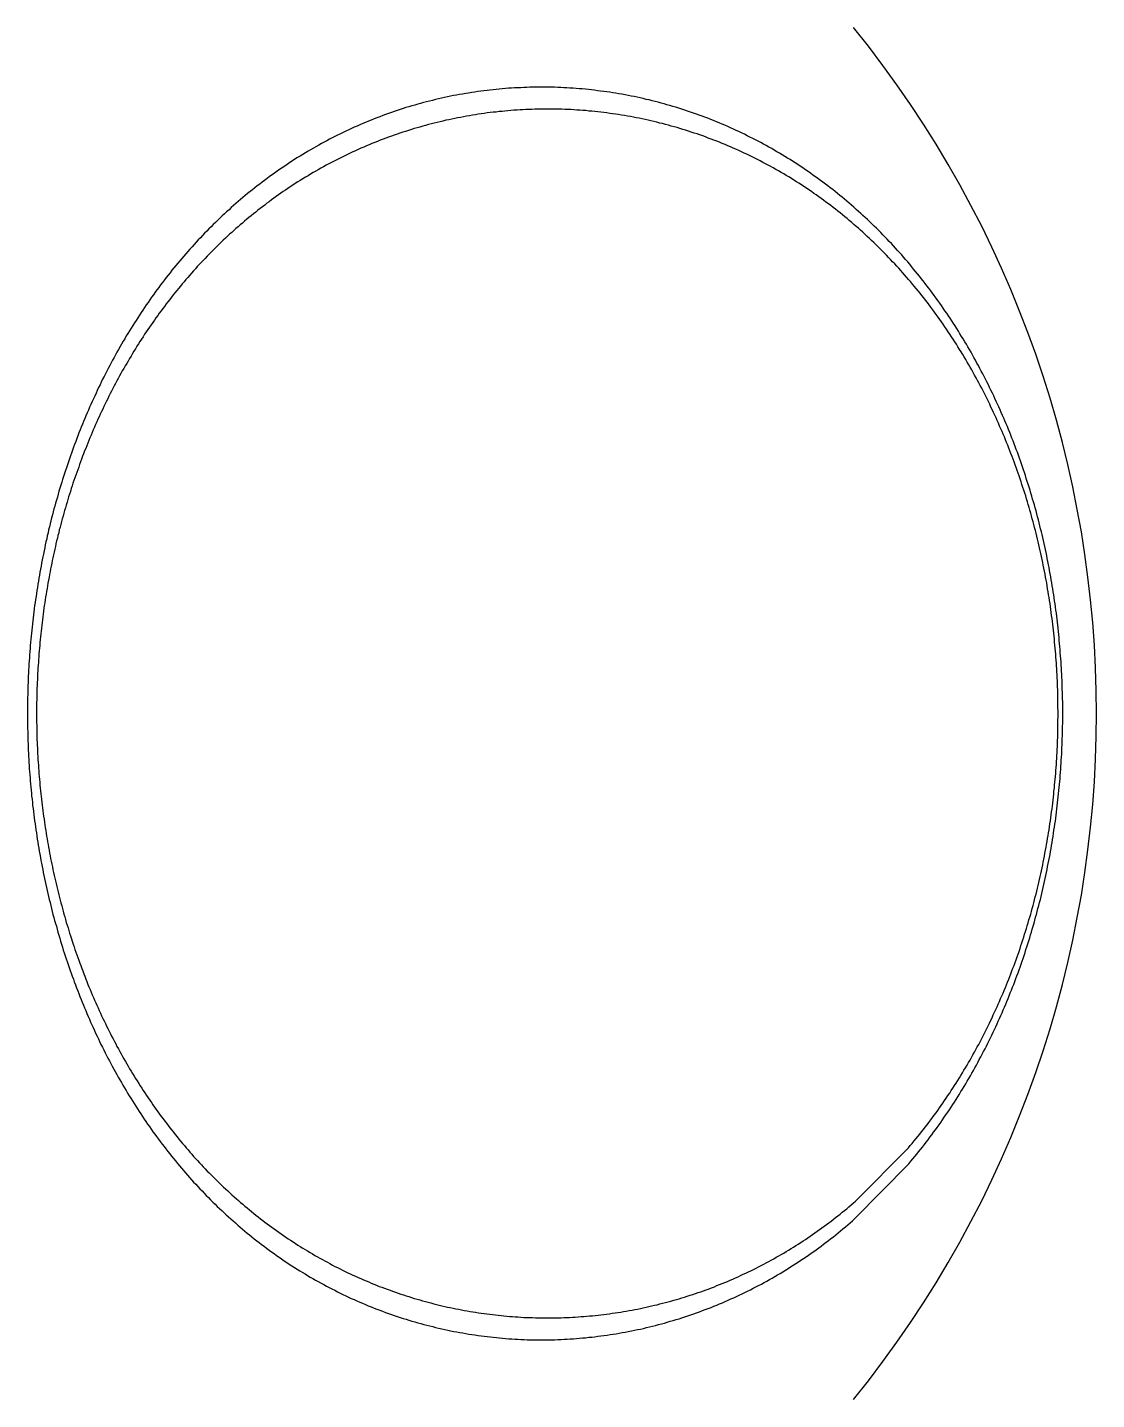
# Model space of a CAD drawing. Header units: millimetres. Extents: x 0 to 5600, y -67 to 2530.
# Drawn here: x 5238.26 to 5246.88, y 864.51 to 875.58 of the extents above; entities that cross this region are included whole.
import ezdxf

# ---------------------------------------------------------------- set-up
doc = ezdxf.new("R2010")
doc.units = ezdxf.units.MM
doc.layers.add('내부선 및 부속', color=4, linetype='Continuous')

msp = doc.modelspace()

# ---------------------------------------------------------------- linework, layer by layer
at = {"layer": '내부선 및 부속', "linetype": 'Continuous'}
for p, q in [((5244.936, 866.111), (5245.363, 866.541)), ((5244.93, 865.968), (5245.367, 866.414))]:
    msp.add_line(p, q, dxfattribs=at)
at = {"layer": '내부선 및 부속', "linetype": 'Continuous', "flags": 128}
for points in [[(5245.367, 866.414), (5245.383, 866.433), (5245.399, 866.452), (5245.415, 866.471), (5245.43, 866.49), (5245.446, 866.51), (5245.461, 866.529), (5245.477, 866.548), (5245.492, 866.568), (5245.507, 866.587), (5245.522, 866.607), (5245.537, 866.627), (5245.552, 866.647), (5245.566, 866.667), (5245.581, 866.687), (5245.595, 866.707), (5245.61, 866.727), (5245.624, 866.747), (5245.638, 866.767), (5245.652, 866.788), (5245.666, 866.808), (5245.68, 866.829), (5245.694, 866.849), (5245.708, 866.87), (5245.721, 866.89), (5245.735, 866.911), (5245.748, 866.932), (5245.761, 866.953), (5245.774, 866.974), (5245.787, 866.995), (5245.8, 867.016), (5245.813, 867.037), (5245.826, 867.059), (5245.838, 867.08), (5245.851, 867.101), (5245.863, 867.123), (5245.875, 867.144), (5245.887, 867.166), (5245.9, 867.187), (5245.911, 867.209), (5245.923, 867.231), (5245.935, 867.253), (5245.947, 867.275), (5245.958, 867.296), (5245.97, 867.318), (5245.981, 867.34), (5245.992, 867.362), (5246.003, 867.385), (5246.014, 867.407), (5246.025, 867.429), (5246.036, 867.451), (5246.047, 867.474), (5246.057, 867.496), (5246.068, 867.518), (5246.078, 867.541), (5246.088, 867.563), (5246.098, 867.586), (5246.108, 867.608), (5246.118, 867.631), (5246.128, 867.654), (5246.138, 867.677), (5246.148, 867.699), (5246.157, 867.722), (5246.167, 867.745), (5246.176, 867.768), (5246.185, 867.791), (5246.194, 867.814), (5246.203, 867.837), (5246.212, 867.86), (5246.221, 867.883), (5246.23, 867.906), (5246.238, 867.929), (5246.247, 867.953), (5246.255, 867.976), (5246.264, 867.999), (5246.272, 868.023), (5246.28, 868.046), (5246.288, 868.069), (5246.296, 868.093), (5246.304, 868.116), (5246.311, 868.14), (5246.319, 868.163), (5246.326, 868.187), (5246.334, 868.211), (5246.341, 868.234), (5246.348, 868.258), (5246.355, 868.282), (5246.362, 868.305), (5246.369, 868.329), (5246.376, 868.353), (5246.383, 868.377), (5246.389, 868.401), (5246.396, 868.424), (5246.402, 868.448), (5246.408, 868.472), (5246.415, 868.496), (5246.421, 868.52), (5246.427, 868.544), (5246.433, 868.568), (5246.438, 868.592), (5246.444, 868.616), (5246.444, 868.616), (5246.45, 868.641), (5246.455, 868.665), (5246.461, 868.689), (5246.466, 868.713), (5246.471, 868.737), (5246.476, 868.761), (5246.481, 868.786), (5246.486, 868.81), (5246.491, 868.834), (5246.496, 868.858), (5246.5, 868.883), (5246.505, 868.907), (5246.509, 868.931), (5246.513, 868.956), (5246.518, 868.98), (5246.522, 869.005), (5246.526, 869.029), (5246.53, 869.053), (5246.533, 869.078), (5246.537, 869.102), (5246.541, 869.127), (5246.544, 869.151), (5246.548, 869.176), (5246.551, 869.2), (5246.554, 869.225), (5246.557, 869.249), (5246.561, 869.274), (5246.563, 869.299), (5246.566, 869.323), (5246.569, 869.348), (5246.572, 869.372), (5246.574, 869.397), (5246.577, 869.422), (5246.579, 869.446), (5246.581, 869.471), (5246.584, 869.496), (5246.586, 869.52), (5246.588, 869.545), (5246.59, 869.569), (5246.591, 869.594), (5246.593, 869.619), (5246.595, 869.644), (5246.596, 869.668), (5246.598, 869.693), (5246.599, 869.718), (5246.6, 869.742), (5246.601, 869.767), (5246.602, 869.792), (5246.603, 869.817), (5246.604, 869.841), (5246.605, 869.866), (5246.605, 869.891), (5246.606, 869.915), (5246.606, 869.94), (5246.607, 869.965), (5246.607, 869.99), (5246.607, 870.014), (5246.607, 870.039), (5246.607, 870.064), (5246.607, 870.089), (5246.607, 870.113), (5246.607, 870.138), (5246.606, 870.163), (5246.606, 870.188), (5246.605, 870.212), (5246.604, 870.237), (5246.603, 870.262), (5246.603, 870.287), (5246.602, 870.311), (5246.601, 870.336), (5246.599, 870.361), (5246.598, 870.385), (5246.597, 870.41), (5246.595, 870.435), (5246.594, 870.46), (5246.592, 870.484), (5246.59, 870.509), (5246.588, 870.534), (5246.586, 870.558), (5246.584, 870.583), (5246.582, 870.608), (5246.58, 870.632), (5246.578, 870.657), (5246.575, 870.682), (5246.573, 870.706), (5246.57, 870.731), (5246.567, 870.755), (5246.565, 870.78), (5246.562, 870.805), (5246.559, 870.829), (5246.556, 870.854), (5246.552, 870.878), (5246.549, 870.903), (5246.546, 870.927), (5246.542, 870.952), (5246.539, 870.976), (5246.535, 871.001), (5246.531, 871.025), (5246.527, 871.05), (5246.523, 871.074), (5246.523, 871.074), (5246.519, 871.098), (5246.515, 871.123), (5246.511, 871.147), (5246.506, 871.171), (5246.502, 871.196), (5246.497, 871.22), (5246.493, 871.244), (5246.488, 871.269), (5246.483, 871.293), (5246.478, 871.317), (5246.473, 871.341), (5246.468, 871.366), (5246.463, 871.39), (5246.457, 871.414), (5246.452, 871.438), (5246.446, 871.462), (5246.441, 871.486), (5246.435, 871.51), (5246.429, 871.534), (5246.423, 871.558), (5246.417, 871.582), (5246.411, 871.606), (5246.405, 871.63), (5246.398, 871.654), (5246.392, 871.678), (5246.385, 871.702), (5246.379, 871.726), (5246.372, 871.75), (5246.365, 871.773), (5246.358, 871.797), (5246.351, 871.821), (5246.344, 871.845), (5246.337, 871.868), (5246.329, 871.892), (5246.322, 871.915), (5246.314, 871.939), (5246.307, 871.963), (5246.299, 871.986), (5246.291, 872.01), (5246.283, 872.033), (5246.275, 872.056), (5246.267, 872.08), (5246.259, 872.103), (5246.25, 872.126), (5246.242, 872.15), (5246.233, 872.173), (5246.225, 872.196), (5246.216, 872.219), (5246.207, 872.242), (5246.198, 872.265), (5246.189, 872.288), (5246.18, 872.311), (5246.17, 872.334), (5246.161, 872.357), (5246.151, 872.38), (5246.142, 872.403), (5246.132, 872.425), (5246.122, 872.448), (5246.112, 872.471), (5246.102, 872.493), (5246.092, 872.516), (5246.082, 872.539), (5246.072, 872.561), (5246.061, 872.583), (5246.051, 872.606), (5246.04, 872.628), (5246.029, 872.65), (5246.018, 872.673), (5246.008, 872.695), (5245.996, 872.717), (5245.985, 872.739), (5245.974, 872.761), (5245.963, 872.783), (5245.951, 872.805), (5245.94, 872.827), (5245.928, 872.849), (5245.916, 872.87), (5245.904, 872.892), (5245.892, 872.914), (5245.88, 872.935), (5245.868, 872.957), (5245.856, 872.978), (5245.843, 873), (5245.831, 873.021), (5245.818, 873.042), (5245.805, 873.064), (5245.792, 873.085), (5245.779, 873.106), (5245.766, 873.127), (5245.753, 873.148), (5245.74, 873.169), (5245.726, 873.189), (5245.713, 873.21), (5245.699, 873.231), (5245.686, 873.251), (5245.672, 873.272), (5245.658, 873.292), (5245.644, 873.313), (5245.63, 873.333), (5245.616, 873.353), (5245.616, 873.353), (5245.601, 873.373), (5245.587, 873.394), (5245.572, 873.414), (5245.558, 873.434), (5245.543, 873.453), (5245.528, 873.473), (5245.513, 873.493), (5245.498, 873.512), (5245.483, 873.532), (5245.467, 873.551), (5245.452, 873.571), (5245.437, 873.59), (5245.421, 873.609), (5245.405, 873.628), (5245.389, 873.647), (5245.374, 873.666), (5245.358, 873.685), (5245.341, 873.704), (5245.325, 873.723), (5245.309, 873.741), (5245.292, 873.76), (5245.276, 873.778), (5245.259, 873.797), (5245.242, 873.815), (5245.226, 873.833), (5245.209, 873.851), (5245.192, 873.869), (5245.174, 873.887), (5245.157, 873.904), (5245.14, 873.922), (5245.122, 873.94), (5245.105, 873.957), (5245.087, 873.974), (5245.069, 873.992), (5245.052, 874.009), (5245.034, 874.026), (5245.016, 874.043), (5244.997, 874.059), (5244.979, 874.076), (5244.961, 874.093), (5244.942, 874.109), (5244.924, 874.126), (5244.905, 874.142), (5244.886, 874.158), (5244.868, 874.174), (5244.849, 874.19), (5244.83, 874.206), (5244.81, 874.221), (5244.791, 874.237), (5244.772, 874.252), (5244.753, 874.268), (5244.733, 874.283), (5244.713, 874.298), (5244.694, 874.313), (5244.674, 874.328), (5244.654, 874.343), (5244.634, 874.357), (5244.614, 874.372), (5244.594, 874.386), (5244.574, 874.401), (5244.554, 874.415), (5244.533, 874.429), (5244.513, 874.443), (5244.492, 874.456), (5244.472, 874.47), (5244.451, 874.483), (5244.43, 874.497), (5244.409, 874.51), (5244.388, 874.523), (5244.367, 874.536), (5244.346, 874.549), (5244.325, 874.562), (5244.303, 874.574), (5244.282, 874.587), (5244.261, 874.599), (5244.239, 874.611), (5244.217, 874.623), (5244.196, 874.635), (5244.174, 874.647), (5244.152, 874.658), (5244.13, 874.67), (5244.108, 874.681), (5244.086, 874.692), (5244.064, 874.703), (5244.042, 874.714), (5244.019, 874.725), (5243.997, 874.736), (5243.975, 874.746), (5243.952, 874.756), (5243.93, 874.767), (5243.907, 874.777), (5243.884, 874.787), (5243.861, 874.796), (5243.839, 874.806), (5243.816, 874.815), (5243.793, 874.825), (5243.77, 874.834), (5243.747, 874.843), (5243.723, 874.852), (5243.7, 874.86), (5243.7, 874.86), (5243.677, 874.869), (5243.654, 874.877), (5243.63, 874.885), (5243.607, 874.894), (5243.583, 874.902), (5243.56, 874.909), (5243.536, 874.917), (5243.512, 874.924), (5243.489, 874.932), (5243.465, 874.939), (5243.441, 874.946), (5243.417, 874.953), (5243.393, 874.959), (5243.369, 874.966), (5243.345, 874.972), (5243.321, 874.979), (5243.297, 874.985), (5243.273, 874.991), (5243.249, 874.996), (5243.225, 875.002), (5243.2, 875.007), (5243.176, 875.013), (5243.152, 875.018), (5243.128, 875.023), (5243.103, 875.027), (5243.079, 875.032), (5243.054, 875.037), (5243.03, 875.041), (5243.005, 875.045), (5242.981, 875.049), (5242.956, 875.053), (5242.932, 875.056), (5242.907, 875.06), (5242.882, 875.063), (5242.858, 875.066), (5242.833, 875.069), (5242.808, 875.072), (5242.784, 875.075), (5242.759, 875.077), (5242.734, 875.08), (5242.71, 875.082), (5242.685, 875.084), (5242.66, 875.085), (5242.635, 875.087), (5242.61, 875.089), (5242.586, 875.09), (5242.561, 875.091), (5242.536, 875.092), (5242.511, 875.093), (5242.486, 875.093), (5242.461, 875.094), (5242.437, 875.094), (5242.412, 875.094), (5242.387, 875.094), (5242.362, 875.094), (5242.337, 875.094), (5242.312, 875.093), (5242.288, 875.092), (5242.263, 875.092), (5242.238, 875.09), (5242.213, 875.089), (5242.188, 875.088), (5242.164, 875.086), (5242.139, 875.085), (5242.114, 875.083), (5242.089, 875.081), (5242.065, 875.079), (5242.04, 875.076), (5242.015, 875.074), (5241.99, 875.071), (5241.966, 875.068), (5241.941, 875.065), (5241.917, 875.062), (5241.892, 875.058), (5241.867, 875.055), (5241.843, 875.051), (5241.818, 875.047), (5241.794, 875.043), (5241.769, 875.039), (5241.745, 875.035), (5241.721, 875.03), (5241.696, 875.026), (5241.672, 875.021), (5241.648, 875.016), (5241.623, 875.011), (5241.599, 875.005), (5241.575, 875), (5241.551, 874.994), (5241.527, 874.988), (5241.503, 874.982), (5241.479, 874.976), (5241.455, 874.97), (5241.431, 874.963), (5241.407, 874.957), (5241.383, 874.95), (5241.36, 874.943), (5241.336, 874.936), (5241.312, 874.929), (5241.289, 874.921), (5241.265, 874.914), (5241.265, 874.914), (5241.242, 874.906), (5241.218, 874.898), (5241.195, 874.89), (5241.172, 874.882), (5241.148, 874.873), (5241.125, 874.865), (5241.102, 874.856), (5241.079, 874.847), (5241.056, 874.838), (5241.033, 874.829), (5241.01, 874.82), (5240.987, 874.81), (5240.964, 874.801), (5240.942, 874.791), (5240.919, 874.781), (5240.896, 874.771), (5240.874, 874.761), (5240.851, 874.75), (5240.829, 874.74), (5240.807, 874.729), (5240.784, 874.718), (5240.762, 874.707), (5240.74, 874.696), (5240.718, 874.685), (5240.696, 874.674), (5240.674, 874.662), (5240.652, 874.65), (5240.631, 874.639), (5240.609, 874.627), (5240.587, 874.614), (5240.566, 874.602), (5240.544, 874.59), (5240.523, 874.577), (5240.502, 874.565), (5240.481, 874.552), (5240.46, 874.539), (5240.439, 874.526), (5240.418, 874.513), (5240.397, 874.499), (5240.376, 874.486), (5240.355, 874.472), (5240.335, 874.458), (5240.314, 874.445), (5240.314, 874.445)], [(5245.363, 866.541), (5245.378, 866.56), (5245.394, 866.578), (5245.409, 866.597), (5245.424, 866.615), (5245.44, 866.634), (5245.455, 866.653), (5245.47, 866.671), (5245.485, 866.69), (5245.499, 866.709), (5245.514, 866.728), (5245.529, 866.747), (5245.543, 866.767), (5245.558, 866.786), (5245.572, 866.805), (5245.586, 866.825), (5245.6, 866.844), (5245.614, 866.864), (5245.628, 866.884), (5245.642, 866.903), (5245.655, 866.923), (5245.669, 866.943), (5245.682, 866.963), (5245.696, 866.983), (5245.709, 867.003), (5245.722, 867.023), (5245.735, 867.044), (5245.748, 867.064), (5245.761, 867.084), (5245.774, 867.105), (5245.786, 867.125), (5245.799, 867.146), (5245.811, 867.167), (5245.824, 867.187), (5245.836, 867.208), (5245.848, 867.229), (5245.86, 867.25), (5245.872, 867.271), (5245.884, 867.292), (5245.895, 867.313), (5245.907, 867.334), (5245.918, 867.355), (5245.93, 867.376), (5245.941, 867.397), (5245.952, 867.419), (5245.963, 867.44), (5245.974, 867.462), (5245.985, 867.483), (5245.996, 867.505), (5246.007, 867.526), (5246.017, 867.548), (5246.028, 867.57), (5246.038, 867.591), (5246.048, 867.613), (5246.058, 867.635), (5246.068, 867.657), (5246.078, 867.679), (5246.088, 867.701), (5246.098, 867.723), (5246.107, 867.745), (5246.117, 867.767), (5246.126, 867.789), (5246.136, 867.811), (5246.145, 867.834), (5246.154, 867.856), (5246.163, 867.878), (5246.172, 867.901), (5246.181, 867.923), (5246.189, 867.945), (5246.198, 867.968), (5246.206, 867.991), (5246.215, 868.013), (5246.223, 868.036), (5246.231, 868.058), (5246.239, 868.081), (5246.247, 868.104), (5246.255, 868.126), (5246.263, 868.149), (5246.271, 868.172), (5246.278, 868.195), (5246.286, 868.218), (5246.293, 868.241), (5246.3, 868.264), (5246.308, 868.287), (5246.315, 868.31), (5246.322, 868.333), (5246.329, 868.356), (5246.335, 868.379), (5246.342, 868.402), (5246.349, 868.425), (5246.355, 868.448), (5246.362, 868.471), (5246.368, 868.495), (5246.374, 868.518), (5246.38, 868.541), (5246.386, 868.565), (5246.392, 868.588), (5246.398, 868.611), (5246.404, 868.635), (5246.409, 868.658), (5246.415, 868.682), (5246.415, 868.682), (5246.42, 868.705), (5246.425, 868.729), (5246.431, 868.752), (5246.436, 868.776), (5246.441, 868.799), (5246.446, 868.823), (5246.45, 868.846), (5246.455, 868.87), (5246.46, 868.894), (5246.464, 868.917), (5246.469, 868.941), (5246.473, 868.965), (5246.477, 868.988), (5246.482, 869.012), (5246.486, 869.036), (5246.49, 869.059), (5246.493, 869.083), (5246.497, 869.107), (5246.501, 869.131), (5246.504, 869.155), (5246.508, 869.178), (5246.511, 869.202), (5246.515, 869.226), (5246.518, 869.25), (5246.521, 869.274), (5246.524, 869.298), (5246.527, 869.322), (5246.53, 869.346), (5246.532, 869.37), (5246.535, 869.393), (5246.537, 869.417), (5246.54, 869.441), (5246.542, 869.465), (5246.544, 869.489), (5246.547, 869.513), (5246.549, 869.537), (5246.551, 869.561), (5246.552, 869.585), (5246.554, 869.609), (5246.556, 869.633), (5246.557, 869.657), (5246.559, 869.681), (5246.56, 869.705), (5246.562, 869.729), (5246.563, 869.754), (5246.564, 869.778), (5246.565, 869.802), (5246.566, 869.826), (5246.567, 869.85), (5246.567, 869.874), (5246.568, 869.898), (5246.568, 869.922), (5246.569, 869.946), (5246.569, 869.97), (5246.569, 869.994), (5246.57, 870.018), (5246.57, 870.042), (5246.57, 870.066), (5246.569, 870.091), (5246.569, 870.115), (5246.569, 870.139), (5246.568, 870.163), (5246.568, 870.187), (5246.567, 870.211), (5246.567, 870.235), (5246.566, 870.259), (5246.565, 870.283), (5246.564, 870.307), (5246.563, 870.331), (5246.562, 870.355), (5246.56, 870.379), (5246.559, 870.403), (5246.558, 870.427), (5246.556, 870.451), (5246.554, 870.475), (5246.553, 870.499), (5246.551, 870.523), (5246.549, 870.547), (5246.547, 870.571), (5246.545, 870.595), (5246.542, 870.619), (5246.54, 870.643), (5246.538, 870.667), (5246.535, 870.691), (5246.533, 870.715), (5246.53, 870.739), (5246.527, 870.763), (5246.524, 870.787), (5246.521, 870.811), (5246.518, 870.835), (5246.515, 870.859), (5246.512, 870.883), (5246.508, 870.906), (5246.505, 870.93), (5246.501, 870.954), (5246.498, 870.978), (5246.494, 871.002), (5246.49, 871.025), (5246.486, 871.049), (5246.482, 871.073), (5246.482, 871.073), (5246.478, 871.097), (5246.474, 871.12), (5246.469, 871.144), (5246.465, 871.168), (5246.461, 871.191), (5246.456, 871.215), (5246.451, 871.239), (5246.446, 871.262), (5246.441, 871.286), (5246.436, 871.309), (5246.431, 871.333), (5246.426, 871.356), (5246.421, 871.38), (5246.415, 871.403), (5246.41, 871.427), (5246.404, 871.45), (5246.399, 871.473), (5246.393, 871.497), (5246.387, 871.52), (5246.381, 871.544), (5246.375, 871.567), (5246.369, 871.59), (5246.362, 871.613), (5246.356, 871.637), (5246.35, 871.66), (5246.343, 871.683), (5246.336, 871.706), (5246.33, 871.729), (5246.323, 871.752), (5246.316, 871.775), (5246.309, 871.798), (5246.301, 871.821), (5246.294, 871.844), (5246.287, 871.867), (5246.279, 871.89), (5246.272, 871.913), (5246.264, 871.936), (5246.256, 871.959), (5246.248, 871.981), (5246.24, 872.004), (5246.232, 872.027), (5246.224, 872.049), (5246.216, 872.072), (5246.208, 872.094), (5246.199, 872.117), (5246.19, 872.14), (5246.182, 872.162), (5246.173, 872.184), (5246.164, 872.207), (5246.155, 872.229), (5246.146, 872.251), (5246.137, 872.274), (5246.128, 872.296), (5246.118, 872.318), (5246.109, 872.34), (5246.099, 872.362), (5246.089, 872.384), (5246.08, 872.406), (5246.07, 872.428), (5246.06, 872.45), (5246.049, 872.472), (5246.039, 872.494), (5246.029, 872.515), (5246.019, 872.537), (5246.008, 872.559), (5245.997, 872.58), (5245.987, 872.602), (5245.976, 872.623), (5245.965, 872.645), (5245.954, 872.666), (5245.943, 872.688), (5245.931, 872.709), (5245.92, 872.73), (5245.909, 872.751), (5245.897, 872.773), (5245.885, 872.794), (5245.874, 872.815), (5245.862, 872.836), (5245.85, 872.856), (5245.838, 872.877), (5245.825, 872.898), (5245.813, 872.919), (5245.801, 872.939), (5245.788, 872.96), (5245.776, 872.98), (5245.763, 873.001), (5245.75, 873.021), (5245.737, 873.042), (5245.724, 873.062), (5245.711, 873.082), (5245.698, 873.102), (5245.685, 873.122), (5245.671, 873.142), (5245.658, 873.162), (5245.644, 873.182), (5245.63, 873.202), (5245.616, 873.221), (5245.602, 873.241), (5245.588, 873.26), (5245.574, 873.28), (5245.574, 873.28), (5245.56, 873.299), (5245.545, 873.319), (5245.531, 873.338), (5245.516, 873.357), (5245.502, 873.376), (5245.487, 873.395), (5245.472, 873.414), (5245.457, 873.433), (5245.442, 873.452), (5245.427, 873.47), (5245.411, 873.489), (5245.396, 873.507), (5245.38, 873.526), (5245.365, 873.544), (5245.349, 873.562), (5245.333, 873.58), (5245.317, 873.599), (5245.301, 873.617), (5245.285, 873.634), (5245.269, 873.652), (5245.253, 873.67), (5245.236, 873.687), (5245.22, 873.705), (5245.203, 873.722), (5245.186, 873.74), (5245.17, 873.757), (5245.153, 873.774), (5245.136, 873.791), (5245.119, 873.808), (5245.101, 873.825), (5245.084, 873.842), (5245.067, 873.858), (5245.049, 873.875), (5245.031, 873.891), (5245.014, 873.907), (5244.996, 873.924), (5244.978, 873.94), (5244.96, 873.956), (5244.942, 873.972), (5244.924, 873.987), (5244.906, 874.003), (5244.887, 874.019), (5244.869, 874.034), (5244.85, 874.049), (5244.832, 874.065), (5244.813, 874.08), (5244.794, 874.095), (5244.775, 874.11), (5244.756, 874.124), (5244.737, 874.139), (5244.718, 874.154), (5244.698, 874.168), (5244.679, 874.182), (5244.66, 874.197), (5244.64, 874.211), (5244.621, 874.225), (5244.601, 874.238), (5244.581, 874.252), (5244.561, 874.266), (5244.541, 874.279), (5244.521, 874.292), (5244.501, 874.306), (5244.481, 874.319), (5244.461, 874.332), (5244.44, 874.345), (5244.42, 874.357), (5244.399, 874.37), (5244.379, 874.382), (5244.358, 874.395), (5244.337, 874.407), (5244.316, 874.419), (5244.295, 874.431), (5244.274, 874.443), (5244.253, 874.454), (5244.232, 874.466), (5244.211, 874.477), (5244.19, 874.488), (5244.168, 874.499), (5244.147, 874.51), (5244.126, 874.521), (5244.104, 874.532), (5244.082, 874.543), (5244.061, 874.553), (5244.039, 874.563), (5244.017, 874.573), (5243.995, 874.583), (5243.973, 874.593), (5243.951, 874.603), (5243.929, 874.613), (5243.907, 874.622), (5243.885, 874.631), (5243.862, 874.641), (5243.84, 874.65), (5243.818, 874.658), (5243.795, 874.667), (5243.773, 874.676), (5243.75, 874.684), (5243.727, 874.693), (5243.705, 874.701), (5243.682, 874.709), (5243.682, 874.709), (5243.659, 874.717), (5243.636, 874.724), (5243.613, 874.732), (5243.59, 874.739), (5243.567, 874.747), (5243.544, 874.754), (5243.521, 874.761), (5243.498, 874.768), (5243.475, 874.774), (5243.452, 874.781), (5243.428, 874.787), (5243.405, 874.793), (5243.382, 874.8), (5243.358, 874.805), (5243.335, 874.811), (5243.311, 874.817), (5243.288, 874.822), (5243.264, 874.828), (5243.24, 874.833), (5243.217, 874.838), (5243.193, 874.843), (5243.169, 874.848), (5243.146, 874.852), (5243.122, 874.857), (5243.098, 874.861), (5243.074, 874.865), (5243.051, 874.869), (5243.027, 874.873), (5243.003, 874.876), (5242.979, 874.88), (5242.955, 874.883), (5242.931, 874.887), (5242.907, 874.89), (5242.883, 874.892), (5242.859, 874.895), (5242.835, 874.898), (5242.811, 874.9), (5242.787, 874.902), (5242.763, 874.905), (5242.739, 874.906), (5242.715, 874.908), (5242.69, 874.91), (5242.666, 874.911), (5242.642, 874.913), (5242.618, 874.914), (5242.594, 874.915), (5242.57, 874.916), (5242.546, 874.916), (5242.521, 874.917), (5242.497, 874.917), (5242.473, 874.917), (5242.449, 874.917), (5242.425, 874.917), (5242.401, 874.917), (5242.376, 874.917), (5242.352, 874.916), (5242.328, 874.915), (5242.304, 874.914), (5242.28, 874.913), (5242.256, 874.912), (5242.232, 874.911), (5242.208, 874.909), (5242.183, 874.908), (5242.159, 874.906), (5242.135, 874.904), (5242.111, 874.902), (5242.087, 874.899), (5242.063, 874.897), (5242.039, 874.894), (5242.015, 874.892), (5241.991, 874.889), (5241.967, 874.886), (5241.943, 874.882), (5241.919, 874.879), (5241.896, 874.876), (5241.872, 874.872), (5241.848, 874.868), (5241.824, 874.864), (5241.8, 874.86), (5241.777, 874.856), (5241.753, 874.851), (5241.729, 874.847), (5241.706, 874.842), (5241.682, 874.837), (5241.658, 874.832), (5241.635, 874.827), (5241.611, 874.821), (5241.588, 874.816), (5241.564, 874.81), (5241.541, 874.804), (5241.518, 874.798), (5241.494, 874.792), (5241.471, 874.786), (5241.448, 874.78), (5241.425, 874.773), (5241.402, 874.766), (5241.379, 874.76), (5241.356, 874.753), (5241.333, 874.745), (5241.31, 874.738), (5241.31, 874.738), (5241.287, 874.731), (5241.264, 874.723), (5241.241, 874.715), (5241.218, 874.707), (5241.196, 874.699), (5241.173, 874.691), (5241.15, 874.683), (5241.128, 874.674), (5241.106, 874.666), (5241.083, 874.657), (5241.061, 874.648), (5241.038, 874.639), (5241.016, 874.63), (5240.994, 874.621), (5240.972, 874.611), (5240.95, 874.602), (5240.928, 874.592), (5240.906, 874.582), (5240.884, 874.572), (5240.862, 874.562), (5240.84, 874.551), (5240.819, 874.541), (5240.797, 874.53), (5240.776, 874.52), (5240.754, 874.509), (5240.733, 874.498), (5240.711, 874.486), (5240.69, 874.475), (5240.669, 874.464), (5240.648, 874.452), (5240.627, 874.441), (5240.606, 874.429), (5240.585, 874.417), (5240.564, 874.405), (5240.543, 874.393), (5240.523, 874.38), (5240.502, 874.368), (5240.481, 874.355), (5240.461, 874.342), (5240.441, 874.33), (5240.42, 874.317), (5240.4, 874.304), (5240.38, 874.29), (5240.38, 874.29)], [(5240.314, 874.445), (5240.294, 874.431), (5240.274, 874.416), (5240.253, 874.402), (5240.233, 874.388), (5240.213, 874.373), (5240.193, 874.358), (5240.173, 874.343), (5240.153, 874.329), (5240.134, 874.313), (5240.114, 874.298), (5240.094, 874.283), (5240.075, 874.267), (5240.056, 874.252), (5240.036, 874.236), (5240.017, 874.22), (5239.998, 874.204), (5239.979, 874.188), (5239.96, 874.172), (5239.942, 874.156), (5239.923, 874.139), (5239.904, 874.123), (5239.886, 874.106), (5239.867, 874.089), (5239.849, 874.073), (5239.831, 874.056), (5239.813, 874.039), (5239.795, 874.021), (5239.777, 874.004), (5239.759, 873.987), (5239.742, 873.969), (5239.724, 873.951), (5239.707, 873.934), (5239.689, 873.916), (5239.672, 873.898), (5239.655, 873.88), (5239.638, 873.862), (5239.621, 873.844), (5239.604, 873.825), (5239.588, 873.807), (5239.571, 873.788), (5239.554, 873.77), (5239.538, 873.751), (5239.522, 873.732), (5239.506, 873.713), (5239.49, 873.695), (5239.474, 873.675), (5239.458, 873.656), (5239.442, 873.637), (5239.426, 873.618), (5239.411, 873.598), (5239.395, 873.579), (5239.38, 873.559), (5239.365, 873.54), (5239.35, 873.52), (5239.335, 873.5), (5239.32, 873.48), (5239.305, 873.46), (5239.291, 873.44), (5239.276, 873.42), (5239.262, 873.4), (5239.247, 873.379), (5239.233, 873.359), (5239.219, 873.339), (5239.205, 873.318), (5239.191, 873.297), (5239.177, 873.277), (5239.164, 873.256), (5239.15, 873.235), (5239.137, 873.214), (5239.123, 873.193), (5239.11, 873.172), (5239.097, 873.151), (5239.084, 873.13), (5239.071, 873.109), (5239.058, 873.088), (5239.045, 873.066), (5239.033, 873.045), (5239.02, 873.023), (5239.008, 873.002), (5238.996, 872.98), (5238.983, 872.958), (5238.971, 872.937), (5238.959, 872.915), (5238.947, 872.893), (5238.936, 872.871), (5238.924, 872.849), (5238.913, 872.827), (5238.901, 872.805), (5238.89, 872.783), (5238.879, 872.761), (5238.867, 872.739), (5238.856, 872.716), (5238.846, 872.694), (5238.835, 872.672), (5238.824, 872.649), (5238.814, 872.627), (5238.803, 872.604), (5238.793, 872.582), (5238.782, 872.559), (5238.772, 872.536), (5238.772, 872.536), (5238.762, 872.514), (5238.752, 872.491), (5238.742, 872.468), (5238.733, 872.445), (5238.723, 872.422), (5238.713, 872.399), (5238.704, 872.376), (5238.695, 872.353), (5238.686, 872.33), (5238.676, 872.307), (5238.667, 872.284), (5238.658, 872.261), (5238.65, 872.237), (5238.641, 872.214), (5238.632, 872.191), (5238.624, 872.167), (5238.615, 872.144), (5238.607, 872.121), (5238.599, 872.097), (5238.591, 872.074), (5238.583, 872.05), (5238.575, 872.026), (5238.567, 872.003), (5238.559, 871.979), (5238.552, 871.956), (5238.544, 871.932), (5238.537, 871.908), (5238.53, 871.884), (5238.523, 871.861), (5238.515, 871.837), (5238.508, 871.813), (5238.502, 871.789), (5238.495, 871.765), (5238.488, 871.741), (5238.482, 871.717), (5238.475, 871.693), (5238.469, 871.669), (5238.462, 871.645), (5238.456, 871.621), (5238.45, 871.597), (5238.444, 871.573), (5238.438, 871.549), (5238.432, 871.525), (5238.427, 871.5), (5238.421, 871.476), (5238.416, 871.452), (5238.41, 871.428), (5238.405, 871.403), (5238.4, 871.379), (5238.395, 871.355), (5238.39, 871.33), (5238.385, 871.306), (5238.38, 871.282), (5238.375, 871.257), (5238.371, 871.233), (5238.366, 871.208), (5238.362, 871.184), (5238.357, 871.159), (5238.353, 871.135), (5238.349, 871.11), (5238.345, 871.086), (5238.341, 871.061), (5238.337, 871.037), (5238.333, 871.012), (5238.33, 870.988), (5238.326, 870.963), (5238.323, 870.938), (5238.319, 870.914), (5238.316, 870.889), (5238.313, 870.865), (5238.31, 870.84), (5238.307, 870.815), (5238.304, 870.79), (5238.301, 870.766), (5238.298, 870.741), (5238.296, 870.716), (5238.293, 870.692), (5238.291, 870.667), (5238.288, 870.642), (5238.286, 870.617), (5238.284, 870.593), (5238.282, 870.568), (5238.28, 870.543), (5238.278, 870.518), (5238.277, 870.494), (5238.275, 870.469), (5238.273, 870.444), (5238.272, 870.419), (5238.27, 870.394), (5238.269, 870.369), (5238.268, 870.345), (5238.267, 870.32), (5238.266, 870.295), (5238.265, 870.27), (5238.264, 870.245), (5238.263, 870.22), (5238.263, 870.196), (5238.262, 870.171), (5238.262, 870.146), (5238.262, 870.121), (5238.262, 870.121), (5238.261, 870.096), (5238.261, 870.071), (5238.261, 870.046), (5238.261, 870.022), (5238.261, 869.997), (5238.261, 869.972), (5238.262, 869.947), (5238.262, 869.922), (5238.263, 869.897), (5238.263, 869.873), (5238.264, 869.848), (5238.265, 869.823), (5238.266, 869.798), (5238.267, 869.773), (5238.268, 869.748), (5238.269, 869.724), (5238.27, 869.699), (5238.272, 869.674), (5238.273, 869.649), (5238.275, 869.624), (5238.276, 869.599), (5238.278, 869.575), (5238.28, 869.55), (5238.282, 869.525), (5238.284, 869.5), (5238.286, 869.476), (5238.288, 869.451), (5238.29, 869.426), (5238.293, 869.401), (5238.295, 869.377), (5238.298, 869.352), (5238.301, 869.327), (5238.303, 869.302), (5238.306, 869.278), (5238.309, 869.253), (5238.312, 869.228), (5238.315, 869.204), (5238.319, 869.179), (5238.322, 869.154), (5238.325, 869.13), (5238.329, 869.105), (5238.333, 869.081), (5238.336, 869.056), (5238.34, 869.031), (5238.344, 869.007), (5238.348, 868.982), (5238.352, 868.958), (5238.356, 868.933), (5238.361, 868.909), (5238.365, 868.884), (5238.37, 868.86), (5238.374, 868.836), (5238.379, 868.811), (5238.384, 868.787), (5238.389, 868.762), (5238.394, 868.738), (5238.399, 868.714), (5238.404, 868.689), (5238.409, 868.665), (5238.415, 868.641), (5238.42, 868.617), (5238.426, 868.592), (5238.431, 868.568), (5238.437, 868.544), (5238.443, 868.52), (5238.449, 868.496), (5238.455, 868.472), (5238.461, 868.448), (5238.467, 868.424), (5238.474, 868.4), (5238.48, 868.376), (5238.487, 868.352), (5238.494, 868.328), (5238.5, 868.304), (5238.507, 868.28), (5238.514, 868.256), (5238.521, 868.232), (5238.528, 868.208), (5238.536, 868.185), (5238.543, 868.161), (5238.55, 868.137), (5238.558, 868.113), (5238.566, 868.09), (5238.573, 868.066), (5238.581, 868.043), (5238.589, 868.019), (5238.597, 867.996), (5238.606, 867.972), (5238.614, 867.949), (5238.622, 867.925), (5238.631, 867.902), (5238.639, 867.879), (5238.648, 867.855), (5238.657, 867.832), (5238.666, 867.809), (5238.675, 867.786), (5238.684, 867.763), (5238.693, 867.739), (5238.702, 867.716), (5238.712, 867.693), (5238.712, 867.693), (5238.721, 867.67), (5238.731, 867.648), (5238.74, 867.625), (5238.75, 867.602), (5238.76, 867.579), (5238.77, 867.556), (5238.78, 867.534), (5238.791, 867.511), (5238.801, 867.488), (5238.811, 867.466), (5238.822, 867.443), (5238.833, 867.421), (5238.843, 867.398), (5238.854, 867.376), (5238.865, 867.354), (5238.876, 867.332), (5238.888, 867.309), (5238.899, 867.287), (5238.91, 867.265), (5238.922, 867.243), (5238.933, 867.221), (5238.945, 867.199), (5238.957, 867.177), (5238.969, 867.156), (5238.981, 867.134), (5238.993, 867.112), (5239.005, 867.091), (5239.018, 867.069), (5239.03, 867.048), (5239.043, 867.026), (5239.056, 867.005), (5239.068, 866.983), (5239.081, 866.962), (5239.094, 866.941), (5239.107, 866.92), (5239.121, 866.899), (5239.134, 866.878), (5239.147, 866.857), (5239.161, 866.836), (5239.175, 866.815), (5239.188, 866.795), (5239.202, 866.774), (5239.216, 866.754), (5239.23, 866.733), (5239.245, 866.713), (5239.259, 866.692), (5239.273, 866.672), (5239.288, 866.652), (5239.302, 866.632), (5239.317, 866.612), (5239.332, 866.592), (5239.347, 866.572), (5239.362, 866.552), (5239.377, 866.533), (5239.392, 866.513), (5239.408, 866.494), (5239.423, 866.474), (5239.439, 866.455), (5239.455, 866.436), (5239.471, 866.416), (5239.486, 866.397), (5239.502, 866.378), (5239.519, 866.359), (5239.535, 866.341), (5239.551, 866.322), (5239.568, 866.303), (5239.584, 866.285), (5239.601, 866.266), (5239.618, 866.248), (5239.635, 866.23), (5239.652, 866.212), (5239.669, 866.194), (5239.686, 866.176), (5239.703, 866.158), (5239.721, 866.14), (5239.738, 866.122), (5239.756, 866.105), (5239.774, 866.088), (5239.791, 866.07), (5239.809, 866.053), (5239.827, 866.036), (5239.846, 866.019), (5239.864, 866.002), (5239.882, 865.985), (5239.901, 865.969), (5239.919, 865.952), (5239.938, 865.936), (5239.956, 865.919), (5239.975, 865.903), (5239.994, 865.887), (5240.013, 865.871), (5240.032, 865.855), (5240.052, 865.839), (5240.071, 865.824), (5240.09, 865.808), (5240.11, 865.793), (5240.13, 865.778), (5240.149, 865.763), (5240.169, 865.748), (5240.189, 865.733), (5240.189, 865.733), (5240.209, 865.718), (5240.229, 865.703), (5240.249, 865.689), (5240.27, 865.675), (5240.29, 865.66), (5240.31, 865.646), (5240.331, 865.632), (5240.352, 865.618), (5240.372, 865.605), (5240.393, 865.591), (5240.414, 865.578), (5240.435, 865.564), (5240.456, 865.551), (5240.477, 865.538), (5240.499, 865.525), (5240.52, 865.513), (5240.541, 865.5), (5240.563, 865.488), (5240.584, 865.475), (5240.606, 865.463), (5240.628, 865.451), (5240.65, 865.439), (5240.672, 865.427), (5240.694, 865.416), (5240.716, 865.404), (5240.738, 865.393), (5240.76, 865.382), (5240.782, 865.371), (5240.805, 865.36), (5240.827, 865.349), (5240.849, 865.339), (5240.872, 865.328), (5240.895, 865.318), (5240.917, 865.308), (5240.94, 865.298), (5240.963, 865.288), (5240.986, 865.278), (5241.009, 865.269), (5241.032, 865.26), (5241.055, 865.25), (5241.078, 865.241), (5241.101, 865.232), (5241.124, 865.224), (5241.148, 865.215), (5241.171, 865.207), (5241.195, 865.198), (5241.218, 865.19), (5241.242, 865.182), (5241.265, 865.175), (5241.289, 865.167), (5241.313, 865.159), (5241.336, 865.152), (5241.36, 865.145), (5241.384, 865.138), (5241.408, 865.131), (5241.432, 865.125), (5241.456, 865.118), (5241.48, 865.112), (5241.504, 865.106), (5241.528, 865.1), (5241.552, 865.094), (5241.576, 865.088), (5241.601, 865.083), (5241.625, 865.077), (5241.649, 865.072), (5241.673, 865.067), (5241.698, 865.062), (5241.722, 865.057), (5241.747, 865.053), (5241.771, 865.049), (5241.796, 865.044), (5241.82, 865.04), (5241.845, 865.036), (5241.869, 865.033), (5241.894, 865.029), (5241.918, 865.026), (5241.943, 865.023), (5241.968, 865.02), (5241.992, 865.017), (5242.017, 865.014), (5242.042, 865.012), (5242.067, 865.009), (5242.091, 865.007), (5242.116, 865.005), (5242.141, 865.003), (5242.166, 865.001), (5242.19, 865), (5242.215, 864.999), (5242.24, 864.997), (5242.265, 864.996), (5242.29, 864.995), (5242.315, 864.995), (5242.339, 864.994), (5242.364, 864.994), (5242.389, 864.994), (5242.414, 864.994), (5242.439, 864.994), (5242.464, 864.994), (5242.488, 864.995), (5242.513, 864.995), (5242.513, 864.995), (5242.538, 864.996), (5242.563, 864.997), (5242.588, 864.998), (5242.613, 865), (5242.637, 865.001), (5242.662, 865.003), (5242.687, 865.005), (5242.712, 865.007), (5242.736, 865.009), (5242.761, 865.011), (5242.786, 865.014), (5242.811, 865.016), (5242.835, 865.019), (5242.86, 865.022), (5242.885, 865.025), (5242.909, 865.028), (5242.934, 865.032), (5242.958, 865.036), (5242.983, 865.039), (5243.008, 865.043), (5243.032, 865.048), (5243.056, 865.052), (5243.081, 865.056), (5243.105, 865.061), (5243.13, 865.066), (5243.154, 865.071), (5243.178, 865.076), (5243.203, 865.081), (5243.227, 865.086), (5243.251, 865.092), (5243.275, 865.098), (5243.299, 865.104), (5243.324, 865.11), (5243.348, 865.116), (5243.372, 865.122), (5243.396, 865.129), (5243.419, 865.136), (5243.443, 865.143), (5243.467, 865.15), (5243.491, 865.157), (5243.515, 865.164), (5243.538, 865.172), (5243.562, 865.179), (5243.586, 865.187), (5243.609, 865.195), (5243.633, 865.203), (5243.656, 865.212), (5243.679, 865.22), (5243.703, 865.229), (5243.726, 865.237), (5243.749, 865.246), (5243.772, 865.255), (5243.795, 865.264), (5243.818, 865.274), (5243.841, 865.283), (5243.864, 865.293), (5243.887, 865.303), (5243.91, 865.313), (5243.933, 865.323), (5243.955, 865.333), (5243.978, 865.343), (5244, 865.354), (5244.023, 865.365), (5244.045, 865.375), (5244.067, 865.386), (5244.09, 865.398), (5244.112, 865.409), (5244.134, 865.42), (5244.156, 865.432), (5244.178, 865.443), (5244.2, 865.455), (5244.221, 865.467), (5244.243, 865.479), (5244.265, 865.492), (5244.286, 865.504), (5244.308, 865.517), (5244.329, 865.529), (5244.35, 865.542), (5244.372, 865.555), (5244.393, 865.568), (5244.414, 865.581), (5244.435, 865.595), (5244.456, 865.608), (5244.477, 865.622), (5244.497, 865.635), (5244.518, 865.649), (5244.539, 865.663), (5244.559, 865.677), (5244.579, 865.692), (5244.6, 865.706), (5244.62, 865.72), (5244.64, 865.735), (5244.66, 865.75), (5244.68, 865.765), (5244.7, 865.78), (5244.72, 865.795), (5244.739, 865.81), (5244.759, 865.825), (5244.778, 865.841), (5244.798, 865.856), (5244.798, 865.856), (5244.817, 865.872), (5244.836, 865.888), (5244.855, 865.904), (5244.874, 865.92), (5244.893, 865.936), (5244.912, 865.952), (5244.93, 865.968), (5244.93, 865.968)], [(5240.38, 874.29), (5240.361, 874.278), (5240.342, 874.265), (5240.323, 874.252), (5240.304, 874.239), (5240.285, 874.225), (5240.266, 874.212), (5240.248, 874.199), (5240.229, 874.185), (5240.211, 874.171), (5240.192, 874.158), (5240.174, 874.144), (5240.155, 874.13), (5240.137, 874.116), (5240.119, 874.102), (5240.101, 874.087), (5240.083, 874.073), (5240.065, 874.058), (5240.047, 874.044), (5240.03, 874.029), (5240.012, 874.014), (5239.994, 873.999), (5239.977, 873.984), (5239.959, 873.969), (5239.942, 873.954), (5239.925, 873.938), (5239.908, 873.923), (5239.891, 873.908), (5239.874, 873.892), (5239.857, 873.876), (5239.84, 873.86), (5239.823, 873.844), (5239.807, 873.828), (5239.79, 873.812), (5239.774, 873.796), (5239.758, 873.78), (5239.741, 873.764), (5239.725, 873.747), (5239.709, 873.731), (5239.693, 873.714), (5239.677, 873.697), (5239.661, 873.68), (5239.646, 873.664), (5239.63, 873.647), (5239.615, 873.63), (5239.599, 873.612), (5239.584, 873.595), (5239.569, 873.578), (5239.554, 873.56), (5239.539, 873.543), (5239.524, 873.525), (5239.509, 873.508), (5239.494, 873.49), (5239.479, 873.472), (5239.465, 873.455), (5239.45, 873.437), (5239.436, 873.419), (5239.422, 873.4), (5239.408, 873.382), (5239.393, 873.364), (5239.379, 873.346), (5239.366, 873.327), (5239.352, 873.309), (5239.338, 873.29), (5239.324, 873.272), (5239.311, 873.253), (5239.297, 873.234), (5239.284, 873.216), (5239.271, 873.197), (5239.258, 873.178), (5239.245, 873.159), (5239.232, 873.14), (5239.219, 873.121), (5239.206, 873.102), (5239.193, 873.082), (5239.181, 873.063), (5239.168, 873.044), (5239.156, 873.024), (5239.144, 873.005), (5239.132, 872.985), (5239.12, 872.965), (5239.108, 872.946), (5239.096, 872.926), (5239.084, 872.906), (5239.072, 872.886), (5239.061, 872.867), (5239.049, 872.847), (5239.038, 872.827), (5239.026, 872.806), (5239.015, 872.786), (5239.004, 872.766), (5238.993, 872.746), (5238.982, 872.726), (5238.971, 872.705), (5238.96, 872.685), (5238.95, 872.665), (5238.939, 872.644), (5238.929, 872.624), (5238.918, 872.603), (5238.908, 872.582), (5238.898, 872.562), (5238.898, 872.562), (5238.888, 872.541), (5238.878, 872.52), (5238.868, 872.499), (5238.858, 872.478), (5238.848, 872.458), (5238.839, 872.437), (5238.829, 872.416), (5238.82, 872.395), (5238.81, 872.374), (5238.801, 872.352), (5238.792, 872.331), (5238.783, 872.31), (5238.774, 872.289), (5238.765, 872.268), (5238.756, 872.246), (5238.748, 872.225), (5238.739, 872.203), (5238.731, 872.182), (5238.722, 872.161), (5238.714, 872.139), (5238.706, 872.118), (5238.697, 872.096), (5238.689, 872.074), (5238.681, 872.053), (5238.674, 872.031), (5238.666, 872.009), (5238.658, 871.988), (5238.651, 871.966), (5238.643, 871.944), (5238.636, 871.922), (5238.628, 871.9), (5238.621, 871.879), (5238.614, 871.857), (5238.607, 871.835), (5238.6, 871.813), (5238.593, 871.791), (5238.587, 871.769), (5238.58, 871.747), (5238.573, 871.724), (5238.567, 871.702), (5238.561, 871.68), (5238.554, 871.658), (5238.548, 871.636), (5238.542, 871.614), (5238.536, 871.591), (5238.53, 871.569), (5238.524, 871.547), (5238.518, 871.525), (5238.513, 871.502), (5238.507, 871.48), (5238.502, 871.457), (5238.496, 871.435), (5238.491, 871.413), (5238.486, 871.39), (5238.481, 871.368), (5238.476, 871.345), (5238.471, 871.323), (5238.466, 871.3), (5238.461, 871.278), (5238.457, 871.255), (5238.452, 871.232), (5238.447, 871.21), (5238.443, 871.187), (5238.439, 871.165), (5238.435, 871.142), (5238.43, 871.119), (5238.426, 871.096), (5238.422, 871.074), (5238.419, 871.051), (5238.415, 871.028), (5238.411, 871.006), (5238.407, 870.983), (5238.404, 870.96), (5238.401, 870.937), (5238.397, 870.914), (5238.394, 870.892), (5238.391, 870.869), (5238.388, 870.846), (5238.385, 870.823), (5238.382, 870.8), (5238.379, 870.777), (5238.376, 870.754), (5238.374, 870.731), (5238.371, 870.709), (5238.369, 870.686), (5238.366, 870.663), (5238.364, 870.64), (5238.362, 870.617), (5238.36, 870.594), (5238.358, 870.571), (5238.356, 870.548), (5238.354, 870.525), (5238.352, 870.502), (5238.35, 870.479), (5238.349, 870.456), (5238.347, 870.433), (5238.346, 870.41), (5238.344, 870.387), (5238.343, 870.364), (5238.342, 870.341), (5238.342, 870.341), (5238.341, 870.318), (5238.34, 870.295), (5238.339, 870.272), (5238.338, 870.249), (5238.337, 870.226), (5238.337, 870.203), (5238.336, 870.18), (5238.336, 870.156), (5238.335, 870.133), (5238.335, 870.11), (5238.335, 870.087), (5238.335, 870.064), (5238.335, 870.041), (5238.335, 870.018), (5238.335, 869.995), (5238.335, 869.972), (5238.336, 869.949), (5238.336, 869.926), (5238.336, 869.903), (5238.337, 869.88), (5238.338, 869.857), (5238.338, 869.834), (5238.339, 869.811), (5238.34, 869.788), (5238.341, 869.765), (5238.342, 869.742), (5238.343, 869.719), (5238.345, 869.696), (5238.346, 869.673), (5238.347, 869.65), (5238.349, 869.627), (5238.351, 869.604), (5238.352, 869.581), (5238.354, 869.558), (5238.356, 869.535), (5238.358, 869.512), (5238.36, 869.489), (5238.362, 869.466), (5238.364, 869.443), (5238.367, 869.42), (5238.369, 869.397), (5238.372, 869.375), (5238.374, 869.352), (5238.377, 869.329), (5238.38, 869.306), (5238.382, 869.283), (5238.385, 869.26), (5238.388, 869.237), (5238.391, 869.215), (5238.395, 869.192), (5238.398, 869.169), (5238.401, 869.146), (5238.405, 869.124), (5238.408, 869.101), (5238.412, 869.078), (5238.415, 869.055), (5238.419, 869.033), (5238.423, 869.01), (5238.427, 868.987), (5238.431, 868.965), (5238.435, 868.942), (5238.44, 868.919), (5238.444, 868.897), (5238.448, 868.874), (5238.453, 868.852), (5238.457, 868.829), (5238.462, 868.807), (5238.467, 868.784), (5238.472, 868.762), (5238.477, 868.739), (5238.482, 868.717), (5238.487, 868.694), (5238.492, 868.672), (5238.497, 868.65), (5238.503, 868.627), (5238.508, 868.605), (5238.514, 868.582), (5238.519, 868.56), (5238.525, 868.538), (5238.531, 868.516), (5238.537, 868.493), (5238.543, 868.471), (5238.549, 868.449), (5238.555, 868.427), (5238.562, 868.405), (5238.568, 868.383), (5238.574, 868.36), (5238.581, 868.338), (5238.588, 868.316), (5238.594, 868.294), (5238.601, 868.272), (5238.608, 868.25), (5238.615, 868.228), (5238.622, 868.207), (5238.63, 868.185), (5238.637, 868.163), (5238.644, 868.141), (5238.652, 868.119), (5238.659, 868.098), (5238.667, 868.076), (5238.667, 868.076), (5238.675, 868.054), (5238.683, 868.032), (5238.691, 868.011), (5238.699, 867.989), (5238.707, 867.968), (5238.715, 867.946), (5238.723, 867.925), (5238.732, 867.903), (5238.74, 867.882), (5238.749, 867.86), (5238.757, 867.839), (5238.766, 867.818), (5238.775, 867.796), (5238.784, 867.775), (5238.793, 867.754), (5238.802, 867.733), (5238.812, 867.712), (5238.821, 867.691), (5238.83, 867.67), (5238.84, 867.649), (5238.85, 867.628), (5238.859, 867.607), (5238.869, 867.586), (5238.879, 867.565), (5238.889, 867.544), (5238.899, 867.524), (5238.909, 867.503), (5238.92, 867.482), (5238.93, 867.462), (5238.94, 867.441), (5238.951, 867.421), (5238.962, 867.4), (5238.973, 867.38), (5238.983, 867.36), (5238.994, 867.339), (5239.005, 867.319), (5239.017, 867.299), (5239.028, 867.279), (5239.039, 867.259), (5239.051, 867.239), (5239.062, 867.219), (5239.074, 867.199), (5239.085, 867.179), (5239.097, 867.159), (5239.109, 867.14), (5239.121, 867.12), (5239.133, 867.1), (5239.146, 867.081), (5239.158, 867.061), (5239.17, 867.042), (5239.183, 867.022), (5239.195, 867.003), (5239.208, 866.984), (5239.221, 866.965), (5239.234, 866.946), (5239.247, 866.927), (5239.26, 866.908), (5239.273, 866.889), (5239.286, 866.87), (5239.299, 866.851), (5239.313, 866.832), (5239.326, 866.814), (5239.34, 866.795), (5239.354, 866.776), (5239.368, 866.758), (5239.381, 866.74), (5239.395, 866.721), (5239.41, 866.703), (5239.424, 866.685), (5239.438, 866.667), (5239.452, 866.649), (5239.467, 866.631), (5239.481, 866.613), (5239.496, 866.595), (5239.511, 866.578), (5239.526, 866.56), (5239.541, 866.543), (5239.556, 866.525), (5239.571, 866.508), (5239.586, 866.49), (5239.601, 866.473), (5239.617, 866.456), (5239.632, 866.439), (5239.648, 866.422), (5239.664, 866.405), (5239.679, 866.389), (5239.695, 866.372), (5239.711, 866.355), (5239.727, 866.339), (5239.744, 866.322), (5239.76, 866.306), (5239.776, 866.29), (5239.793, 866.274), (5239.809, 866.257), (5239.826, 866.241), (5239.842, 866.226), (5239.859, 866.21), (5239.876, 866.194), (5239.893, 866.178), (5239.91, 866.163), (5239.91, 866.163), (5239.927, 866.148), (5239.944, 866.132), (5239.962, 866.117), (5239.979, 866.102), (5239.997, 866.087), (5240.014, 866.072), (5240.032, 866.057), (5240.05, 866.042), (5240.067, 866.028), (5240.085, 866.013), (5240.103, 865.999), (5240.121, 865.985), (5240.139, 865.97), (5240.158, 865.956), (5240.176, 865.942), (5240.194, 865.929), (5240.213, 865.915), (5240.231, 865.901), (5240.25, 865.888), (5240.269, 865.874), (5240.288, 865.861), (5240.306, 865.848), (5240.325, 865.835), (5240.344, 865.822), (5240.364, 865.809), (5240.383, 865.796), (5240.402, 865.783), (5240.421, 865.771), (5240.441, 865.758), (5240.46, 865.746), (5240.48, 865.734), (5240.499, 865.722), (5240.519, 865.71), (5240.539, 865.698), (5240.559, 865.686), (5240.579, 865.675), (5240.599, 865.663), (5240.619, 865.652), (5240.639, 865.641), (5240.659, 865.63), (5240.679, 865.619), (5240.7, 865.608), (5240.72, 865.597), (5240.74, 865.586), (5240.761, 865.576), (5240.782, 865.566), (5240.802, 865.555), (5240.823, 865.545), (5240.844, 865.535), (5240.864, 865.525), (5240.885, 865.516), (5240.906, 865.506), (5240.927, 865.497), (5240.948, 865.487), (5240.969, 865.478), (5240.991, 865.469), (5241.012, 865.46), (5241.033, 865.451), (5241.054, 865.442), (5241.076, 865.434), (5241.097, 865.425), (5241.119, 865.417), (5241.14, 865.409), (5241.162, 865.401), (5241.184, 865.393), (5241.205, 865.385), (5241.227, 865.378), (5241.249, 865.37), (5241.271, 865.363), (5241.292, 865.356), (5241.314, 865.348), (5241.336, 865.342), (5241.358, 865.335), (5241.38, 865.328), (5241.402, 865.321), (5241.425, 865.315), (5241.447, 865.309), (5241.469, 865.303), (5241.491, 865.297), (5241.513, 865.291), (5241.536, 865.285), (5241.558, 865.279), (5241.58, 865.274), (5241.603, 865.269), (5241.625, 865.263), (5241.648, 865.258), (5241.67, 865.254), (5241.693, 865.249), (5241.715, 865.244), (5241.738, 865.24), (5241.761, 865.235), (5241.783, 865.231), (5241.806, 865.227), (5241.829, 865.223), (5241.851, 865.219), (5241.874, 865.216), (5241.897, 865.212), (5241.92, 865.209), (5241.943, 865.206), (5241.965, 865.203), (5241.965, 865.203), (5241.988, 865.2), (5242.011, 865.197), (5242.034, 865.194), (5242.057, 865.192), (5242.08, 865.189), (5242.103, 865.187), (5242.126, 865.185), (5242.149, 865.183), (5242.172, 865.181), (5242.194, 865.18), (5242.217, 865.178), (5242.24, 865.177), (5242.263, 865.175), (5242.286, 865.174), (5242.309, 865.173), (5242.333, 865.173), (5242.356, 865.172), (5242.379, 865.171), (5242.402, 865.171), (5242.425, 865.171), (5242.448, 865.171), (5242.471, 865.171), (5242.494, 865.171), (5242.517, 865.171), (5242.54, 865.172), (5242.563, 865.172), (5242.586, 865.173), (5242.609, 865.174), (5242.632, 865.175), (5242.655, 865.176), (5242.678, 865.177), (5242.701, 865.179), (5242.724, 865.181), (5242.747, 865.182), (5242.77, 865.184), (5242.793, 865.186), (5242.816, 865.188), (5242.839, 865.191), (5242.861, 865.193), (5242.884, 865.196), (5242.907, 865.199), (5242.93, 865.201), (5242.953, 865.204), (5242.976, 865.208), (5242.998, 865.211), (5243.021, 865.214), (5243.044, 865.218), (5243.067, 865.222), (5243.089, 865.226), (5243.112, 865.23), (5243.135, 865.234), (5243.157, 865.238), (5243.18, 865.242), (5243.203, 865.247), (5243.225, 865.252), (5243.248, 865.257), (5243.27, 865.262), (5243.293, 865.267), (5243.315, 865.272), (5243.337, 865.277), (5243.36, 865.283), (5243.382, 865.288), (5243.404, 865.294), (5243.427, 865.3), (5243.449, 865.306), (5243.471, 865.313), (5243.493, 865.319), (5243.515, 865.325), (5243.537, 865.332), (5243.559, 865.339), (5243.581, 865.346), (5243.603, 865.353), (5243.625, 865.36), (5243.647, 865.367), (5243.669, 865.375), (5243.691, 865.382), (5243.712, 865.39), (5243.734, 865.398), (5243.756, 865.406), (5243.777, 865.414), (5243.799, 865.422), (5243.82, 865.431), (5243.841, 865.439), (5243.863, 865.448), (5243.884, 865.456), (5243.905, 865.465), (5243.927, 865.474), (5243.948, 865.484), (5243.969, 865.493), (5243.99, 865.502), (5244.011, 865.512), (5244.032, 865.522), (5244.053, 865.531), (5244.073, 865.541), (5244.094, 865.551), (5244.115, 865.562), (5244.135, 865.572), (5244.156, 865.582), (5244.176, 865.593), (5244.197, 865.603), (5244.197, 865.603), (5244.217, 865.614), (5244.237, 865.625), (5244.258, 865.636), (5244.278, 865.647), (5244.298, 865.659), (5244.318, 865.67), (5244.338, 865.682), (5244.358, 865.693), (5244.377, 865.705), (5244.397, 865.717), (5244.417, 865.729), (5244.436, 865.741), (5244.456, 865.754), (5244.475, 865.766), (5244.495, 865.778), (5244.514, 865.791), (5244.533, 865.804), (5244.552, 865.817), (5244.572, 865.83), (5244.591, 865.843), (5244.609, 865.856), (5244.628, 865.869), (5244.647, 865.882), (5244.666, 865.896), (5244.684, 865.91), (5244.703, 865.923), (5244.721, 865.937), (5244.74, 865.951), (5244.758, 865.965), (5244.776, 865.979), (5244.794, 865.993), (5244.812, 866.008), (5244.83, 866.022), (5244.848, 866.037), (5244.866, 866.051), (5244.883, 866.066), (5244.901, 866.081), (5244.918, 866.096), (5244.936, 866.111), (5244.936, 866.111)]]:
    msp.add_lwpolyline(points, dxfattribs=at)
at = {"layer": '내부선 및 부속', "linetype": 'Continuous'}
msp.add_arc((5238.09, 870.044), 8.79, 320.9979, 39.0021, dxfattribs=at)

doc.saveas('drawing.dxf')
